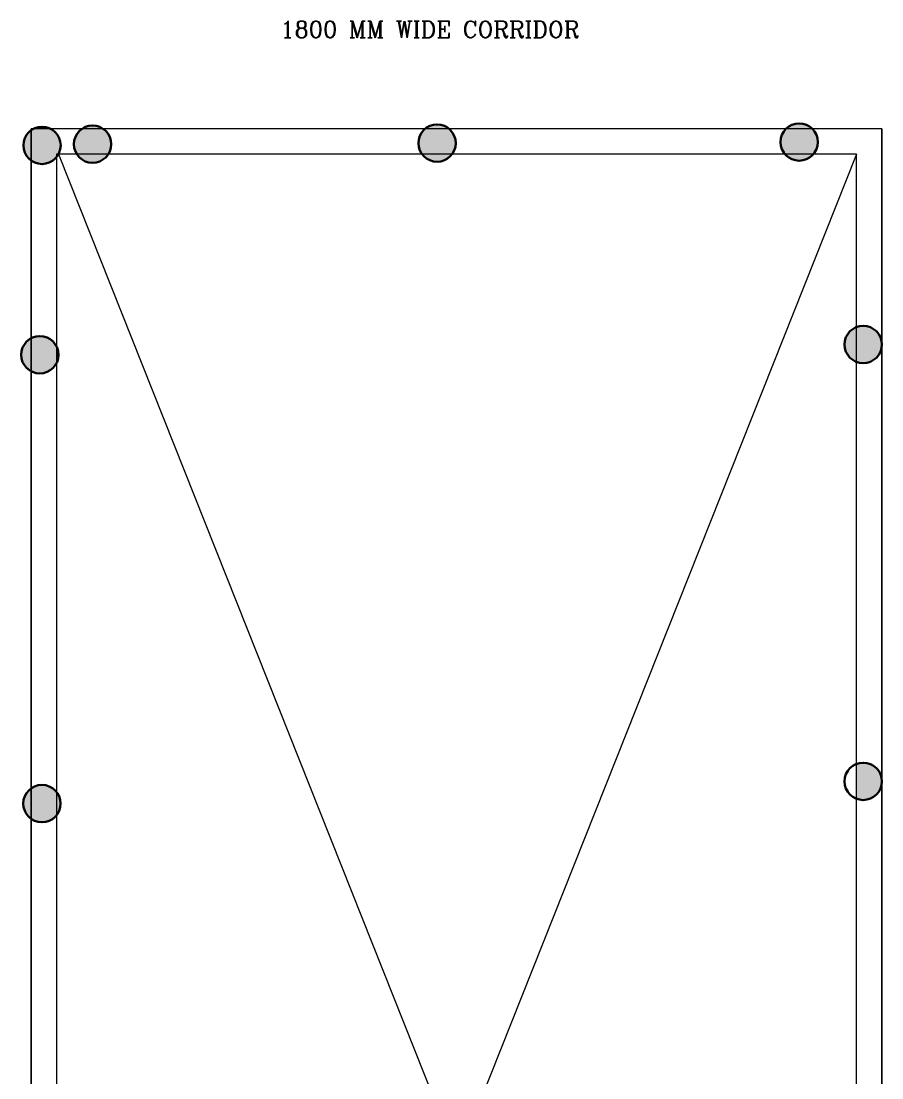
# Model space of a CAD drawing. Extents: x -52083 to 49512, y -145230 to 20224.
# Drawn here: x -40047 to -32278, y -1885 to 7657 of the extents above; entities that cross this region are included whole.
import ezdxf

# ---------------------------------------------------------------- set-up
doc = ezdxf.new("R2010")
doc.units = 0
doc.header["$LTSCALE"] = 0.5
doc.header["$MEASUREMENT"] = 0
for name, color, linetype, lineweight in [('COL', 1, 'Continuous', 35), ('Furniture', 30, 'Continuous', 13), ('SILL', 8, 'Continuous', 13)]:
    doc.layers.add(name, color=color, linetype=linetype, lineweight=lineweight)
doc.layers.add('PDF_Text', color=5, linetype='Continuous')
doc.layers.add('PDF_WALL', color=1, linetype='Continuous')
doc.styles.add('RomanS', font='romans.shx')

msp = doc.modelspace()

# ---------------------------------------------------------------- hatches: boundary and pattern name
at = {"layer": 'COL'}
h = msp.add_hatch(color=7, dxfattribs=at)
h.dxf.hatch_style = 1
edge = h.paths.add_edge_path()
edge.add_arc((-39858, 6535.4), 168.5, 0, 360)
h = msp.add_hatch(color=256, dxfattribs=at)
h.dxf.hatch_style = 1
edge = h.paths.add_edge_path()
edge.add_arc((-39858, 6535.4), 168.5, 0, 360)
h = msp.add_hatch(color=7, dxfattribs=at)
h.dxf.hatch_style = 1
edge = h.paths.add_edge_path()
edge.add_arc((-39402, 6546.2), 168.5, 0, 360)
h = msp.add_hatch(color=256, dxfattribs=at)
h.dxf.hatch_style = 1
edge = h.paths.add_edge_path()
edge.add_arc((-39402, 6546.2), 168.5, 0, 360)
h = msp.add_hatch(color=256, dxfattribs=at)
h.dxf.hatch_style = 1
edge = h.paths.add_edge_path()
edge.add_arc((-36292, 6555.4), 168.5, 0, 360)
h = msp.add_hatch(color=256, dxfattribs=at)
h.dxf.hatch_style = 1
edge = h.paths.add_edge_path()
edge.add_arc((-36292, 6555.4), 168.5, 0, 360)
h = msp.add_hatch(color=256, dxfattribs=at)
h.dxf.hatch_style = 1
edge = h.paths.add_edge_path()
edge.add_arc((-33024, 6565.4), 168.5, 0, 360)
h = msp.add_hatch(color=256, dxfattribs=at)
h.dxf.hatch_style = 1
edge = h.paths.add_edge_path()
edge.add_arc((-39878, 4644.1), 168.5, 0, 360)
h = msp.add_hatch(color=256, dxfattribs=at)
h.dxf.hatch_style = 1
edge = h.paths.add_edge_path()
edge.add_arc((-39858.9, 592.1), 168.5, 0, 360)

# ---------------------------------------------------------------- linework, layer by layer
for centre in [(-39858, 6535.4, 2637.8), (-39402, 6546.2, 2637.8), (-36292, 6555.4, 2637.8), (-33024, 6565.4, 2637.8), (-32446, 4737.2, 2637.8), (-39878, 4644.1, 2637.8), (-32446, 792.7, 2637.8), (-39858.9, 592.1, 2637.8)]:
    msp.add_circle(centre, 168.5, dxfattribs=at)
for points in [[(-32540.6, 4597.8, 2637.8), (-32568.3, 4853.1, 2637.8), (-32540.6, 4876.7, 2637.8)], [(-32508.4, 4580.7, 2637.8), (-32540.6, 4876.7, 2637.8), (-32508.4, 4893.8, 2637.8)], [(-32540.6, 4597.8, 2637.8), (-32540.6, 4876.7, 2637.8), (-32508.4, 4580.7, 2637.8)], [(-32473.3, 4570.9, 2637.8), (-32508.4, 4893.8, 2637.8), (-32473.3, 4903.5, 2637.8)], [(-32508.4, 4580.7, 2637.8), (-32508.4, 4893.8, 2637.8), (-32473.3, 4570.9, 2637.8)], [(-32436.9, 4569, 2637.8), (-32473.3, 4903.5, 2637.8), (-32436.9, 4905.5, 2637.8)], [(-32473.3, 4570.9, 2637.8), (-32473.3, 4903.5, 2637.8), (-32436.9, 4569, 2637.8)], [(-32436.9, 4569, 2637.8), (-32436.9, 4905.5, 2637.8), (-32400.9, 4574.9, 2637.8)], [(-32400.9, 4574.9, 2637.8), (-32436.9, 4905.5, 2637.8), (-32400.9, 4899.6, 2637.8)], [(-32400.9, 4574.9, 2637.8), (-32400.9, 4899.6, 2637.8), (-32367.1, 4588.4, 2637.8)], [(-32367.1, 4588.4, 2637.8), (-32400.9, 4899.6, 2637.8), (-32367.1, 4886.1, 2637.8)], [(-32367.1, 4588.4, 2637.8), (-32367.1, 4886.1, 2637.8), (-32336.9, 4608.8, 2637.8)], [(-32336.9, 4608.8, 2637.8), (-32367.1, 4886.1, 2637.8), (-32336.9, 4865.7, 2637.8)], [(-32605.7, 4683.4, 2637.8), (-32613.5, 4755.4, 2637.8), (-32605.7, 4791, 2637.8)], [(-32590.4, 4650.4, 2637.8), (-32605.7, 4791, 2637.8), (-32590.4, 4824.1, 2637.8)], [(-32605.7, 4683.4, 2637.8), (-32605.7, 4791, 2637.8), (-32590.4, 4650.4, 2637.8)], [(-32568.3, 4621.4, 2637.8), (-32590.4, 4824.1, 2637.8), (-32568.3, 4853.1, 2637.8)], [(-32590.4, 4650.4, 2637.8), (-32590.4, 4824.1, 2637.8), (-32568.3, 4621.4, 2637.8)], [(-32568.3, 4621.4, 2637.8), (-32568.3, 4853.1, 2637.8), (-32540.6, 4597.8, 2637.8)], [(-32336.9, 4608.8, 2637.8), (-32336.9, 4865.7, 2637.8), (-32311.9, 4635.3, 2637.8)], [(-32311.9, 4635.3, 2637.8), (-32336.9, 4865.7, 2637.8), (-32311.9, 4839.2, 2637.8)], [(-32311.9, 4635.3, 2637.8), (-32311.9, 4839.2, 2637.8), (-32293.1, 4666.5, 2637.8)], [(-32293.1, 4666.5, 2637.8), (-32311.9, 4839.2, 2637.8), (-32293.1, 4808, 2637.8)], [(-32293.1, 4666.5, 2637.8), (-32293.1, 4808, 2637.8), (-32281.4, 4701, 2637.8)], [(-32281.4, 4701, 2637.8), (-32293.1, 4808, 2637.8), (-32281.4, 4773.5, 2637.8)], [(-32281.4, 4701, 2637.8), (-32281.4, 4773.5, 2637.8), (-32277.5, 4737.2, 2637.8)], [(-32613.5, 4719, 2637.8), (-32613.5, 4755.4, 2637.8), (-32605.7, 4683.4, 2637.8)], [(-32473.3, 626.4, 2637.8), (-32508.4, 949.2, 2637.8), (-32473.3, 959, 2637.8)], [(-32436.9, 624.4, 2637.8), (-32473.3, 959, 2637.8), (-32436.9, 960.9, 2637.8)], [(-32473.3, 626.4, 2637.8), (-32473.3, 959, 2637.8), (-32436.9, 624.4, 2637.8)], [(-32436.9, 624.4, 2637.8), (-32436.9, 960.9, 2637.8), (-32400.9, 630.3, 2637.8)], [(-32400.9, 630.3, 2637.8), (-32436.9, 960.9, 2637.8), (-32400.9, 955, 2637.8)], [(-32400.9, 630.3, 2637.8), (-32400.9, 955, 2637.8), (-32367.1, 643.8, 2637.8)], [(-32367.1, 643.8, 2637.8), (-32400.9, 955, 2637.8), (-32367.1, 941.5, 2637.8)], [(-32508.4, 636.1, 2637.8), (-32508.4, 949.2, 2637.8), (-32473.3, 626.4, 2637.8)], [(-32367.1, 643.8, 2637.8), (-32367.1, 941.5, 2637.8), (-32336.9, 664.3, 2637.8)], [(-32336.9, 664.3, 2637.8), (-32367.1, 941.5, 2637.8), (-32336.9, 921.1, 2637.8)], [(-32336.9, 664.3, 2637.8), (-32336.9, 921.1, 2637.8), (-32311.9, 690.7, 2637.8)], [(-32311.9, 690.7, 2637.8), (-32336.9, 921.1, 2637.8), (-32311.9, 894.6, 2637.8)], [(-32311.9, 690.7, 2637.8), (-32311.9, 894.6, 2637.8), (-32293.1, 721.9, 2637.8)], [(-32293.1, 721.9, 2637.8), (-32311.9, 894.6, 2637.8), (-32293.1, 863.4, 2637.8)], [(-32293.1, 721.9, 2637.8), (-32293.1, 863.4, 2637.8), (-32281.4, 756.5, 2637.8)], [(-32281.4, 756.5, 2637.8), (-32293.1, 863.4, 2637.8), (-32281.4, 828.9, 2637.8)], [(-32281.4, 756.5, 2637.8), (-32281.4, 828.9, 2637.8), (-32277.5, 792.7, 2637.8)]]:
    msp.add_solid(points, dxfattribs=at)
at = {"layer": 'Furniture'}
for p, q in [((-32277.5, 6684.7, 2637.8), (-39957.5, 6684.7, 2637.8)), ((-39957.5, 6684.7, 2637.8), (-39957.5, -3513.3, 2637.8)), ((-39956.6, -3513.3, 2637.8), (-39955.5, 6684.7, 2637.8)), ((-32277.5, 6684.7, 2637.8), (-39955.5, 6685.6, 2637.8)), ((-32277.5, -11895.3, 2637.8), (-32277.5, 6684.7, 2637.8)), ((-32277.5, 6684.7, 2637.8), (-32277.5, -11895.3, 2637.8))]:
    msp.add_line(p, q, dxfattribs=at)
at = {"layer": 'Furniture', "elevation": 2637.8}
msp.add_lwpolyline([(-32277.5, 6684.7), (-39957.5, 6684.7)], dxfattribs=at)
at = {"layer": 'PDF_WALL', "color": 3, "lineweight": 0}
for p, q in [((-32507.5, 6454.7, 2637.8), (-39727.5, 6454.7, 2637.8)), ((-39727.5, 6454.7, 2637.8), (-39727.5, -3513.3, 2637.8)), ((-32507.5, -11665.3, 2637.8), (-32507.5, 6454.7, 2637.8))]:
    msp.add_line(p, q, dxfattribs=at)
at = {"layer": 'SILL'}
for p, q in [((-39710.1, 6454.7, 2637.8), (-32507.5, -11665.3, 2637.8)), ((-32507.5, 6454.7, 2637.8), (-39710.1, -11665.3, 2637.8))]:
    msp.add_line(p, q, dxfattribs=at)

# ---------------------------------------------------------------- texts
at = {"layer": 'PDF_Text', "insert": (-37828.5, 7506.9, 2637.8), "char_height": 150, "width": 3292.038, "attachment_point": 7, "style": 'RomanS'}
msp.add_mtext('\\pi121.01885;{\\Fromanc|c0;1800 MM WIDE CORRIDOR}', dxfattribs=at)

doc.saveas('drawing.dxf')
